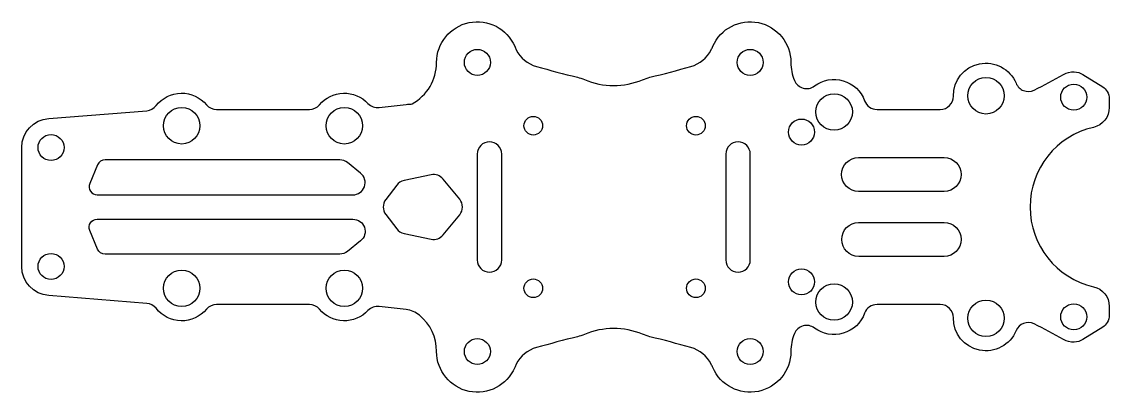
# Model space of a CAD drawing. Header units: millimetres. Extents: x -54 to 79, y -121 to -76.
import ezdxf

# ---------------------------------------------------------------- set-up
doc = ezdxf.new("R2010")
doc.units = ezdxf.units.MM
doc.layers.get('0').update_dxf_attribs({"linetype": 'CONTINUOUS'})

msp = doc.modelspace()

# ---------------------------------------------------------------- linework, layer by layer
for points in [[(-17.76, -111.07, 0.221235), (-19, -110.49), (-30.4, -110.49, 0.221235), (-31.64, -111.07, -0.476228), (-37.85, -110.95, 0.210097), (-39, -110.34), (-51.05, -109.39, -0.39139), (-54.37, -105.8), (-54.37, -91.18, -0.39139), (-51.05, -87.59), (-39, -86.64, 0.210097), (-37.85, -86.02, -0.476228), (-31.64, -85.91, 0.221235), (-30.4, -86.49), (-19, -86.49, 0.221235), (-17.76, -85.91, -0.44896), (-11.79, -85.75, 0.237063), (-10.42, -86.25), (-7.1, -85.87, 0.025921), (-6.78, -85.82, -0.000694), (-6.77, -85.82, 0.211659), (-6.37, -85.79, 0.275093), (-3.35, -80.71, -0.814978), (6.25, -78.72, 0.021939), (6.45, -79.16, 0.209584), (8.93, -81.2, 0.008606), (13.97, -82.53, -0.040955), (14.83, -82.81, 0.202498), (21.98, -82.84, -0.044172), (22.89, -82.53, 0.008606), (27.93, -81.2, 0.209584), (30.42, -79.16, 0.021939), (30.62, -78.72, -0.814978), (40.21, -80.71, 0.098691), (40.65, -82.92, 0.490067), (43.12, -83.6, -0.503369), (49.29, -85.42, 0.315057), (50.81, -86.49), (58.59, -86.49, 0.418034), (60.21, -84.85, -0.827078), (67.91, -83.27, 0.43395), (70.12, -84.11, 0.015753), (73.75, -82.18, -0.139828), (75.05, -81.86, -0.131399), (76.14, -82.19), (78.57, -83.71, -0.125028), (79.11, -84.27, -0.129555), (79.37, -85.25), (79.37, -86.25, -0.349371), (77.43, -88.69, 0.795889), (77.43, -108.29, -0.349371), (79.37, -110.72), (79.37, -111.73, -0.129555), (79.11, -112.71, -0.125028), (78.57, -113.27), (76.14, -114.79, -0.131399), (75.05, -115.12, -0.139828), (73.75, -114.8, 0.015753), (70.12, -112.87, 0.43395), (67.91, -113.7, -0.827078), (60.21, -112.13, 0.418034), (58.59, -110.49), (50.81, -110.49, 0.315057), (49.29, -111.55, -0.503369), (43.12, -113.38, 0.490067), (40.65, -114.06, 0.098654), (40.21, -116.27, -0.815047), (30.62, -118.25, 0.021939), (30.42, -117.82, 0.209584), (27.93, -115.78, 0.008606), (22.89, -114.45, -0.044165), (21.98, -114.14, 0.202507), (14.83, -114.17, -0.040948), (13.97, -114.45, 0.008606), (8.93, -115.78, 0.209584), (6.45, -117.82, 0.021939), (6.25, -118.25, -0.814978), (-3.35, -116.27, 0.224681), (-5.46, -111.8, 0.144391), (-7.1, -111.11), (-10.42, -110.73, 0.237063), (-11.79, -111.23, -0.44896)], [(1.65, -105, 1), (4.65, -105), (4.65, -91.98, 1), (1.65, -91.98)], [(35.22, -91.98, 1), (32.22, -91.98), (32.22, -105, 1), (35.22, -105)], [(-13.65, -96.99, 0.707938), (-12.7, -94.32), (-14.31, -93.03, 0.171003), (-15.25, -92.7), (-44.12, -92.7, 0.301403), (-45.04, -93.31), (-46.01, -95.6, 0.536803), (-45.08, -96.99)], [(59.06, -96.58), (48.55, -96.58, -1), (48.55, -92.4), (59.06, -92.4, -1)], [(-8.25, -101.19, 0.180534), (-7.36, -101.75), (-4.02, -102.45, 0.279659), (-2.55, -101.93), (-0.51, -99.44, 0.357089), (-0.51, -97.54), (-2.55, -95.05, 0.279659), (-4.02, -94.53), (-7.36, -95.23, 0.180534), (-8.25, -95.79), (-9.61, -97.58, 0.337185), (-9.61, -99.4)], [(-45.08, -99.99), (-13.65, -99.99, -0.707938), (-12.7, -102.66), (-14.31, -103.95, -0.171003), (-15.25, -104.28), (-44.12, -104.28, -0.301403), (-45.04, -103.67), (-46.01, -101.38, -0.536803)], [(59.06, -104.57), (48.56, -104.57, -1), (48.55, -100.39), (59.06, -100.38, -1)]]:
    msp.add_lwpolyline(points, format="xyb", close=True)
for centre, radius in [((1.66, -80.7), 1.6), ((35.21, -80.7), 1.6), ((64.21, -84.8), 2.25), ((75, -84.98), 1.6), ((45.53, -86.8), 2.25), ((-34.7, -88.49), 2.25), ((-14.7, -88.49), 2.25), ((8.54, -88.49), 1.15), ((28.54, -88.49), 1.15), ((41.52, -89.27), 1.6), ((-50.77, -91.18), 1.6), ((-50.77, -105.8), 1.6), ((-34.7, -108.49), 2.25), ((-14.7, -108.49), 2.25), ((41.52, -107.7), 1.6), ((8.54, -108.49), 1.15), ((28.54, -108.49), 1.15), ((45.53, -110.18), 2.25), ((64.21, -112.18), 2.25), ((75, -112), 1.6), ((1.66, -116.27), 1.6), ((35.21, -116.27), 1.6)]:
    msp.add_circle(centre, radius)

doc.saveas('drawing.dxf')
